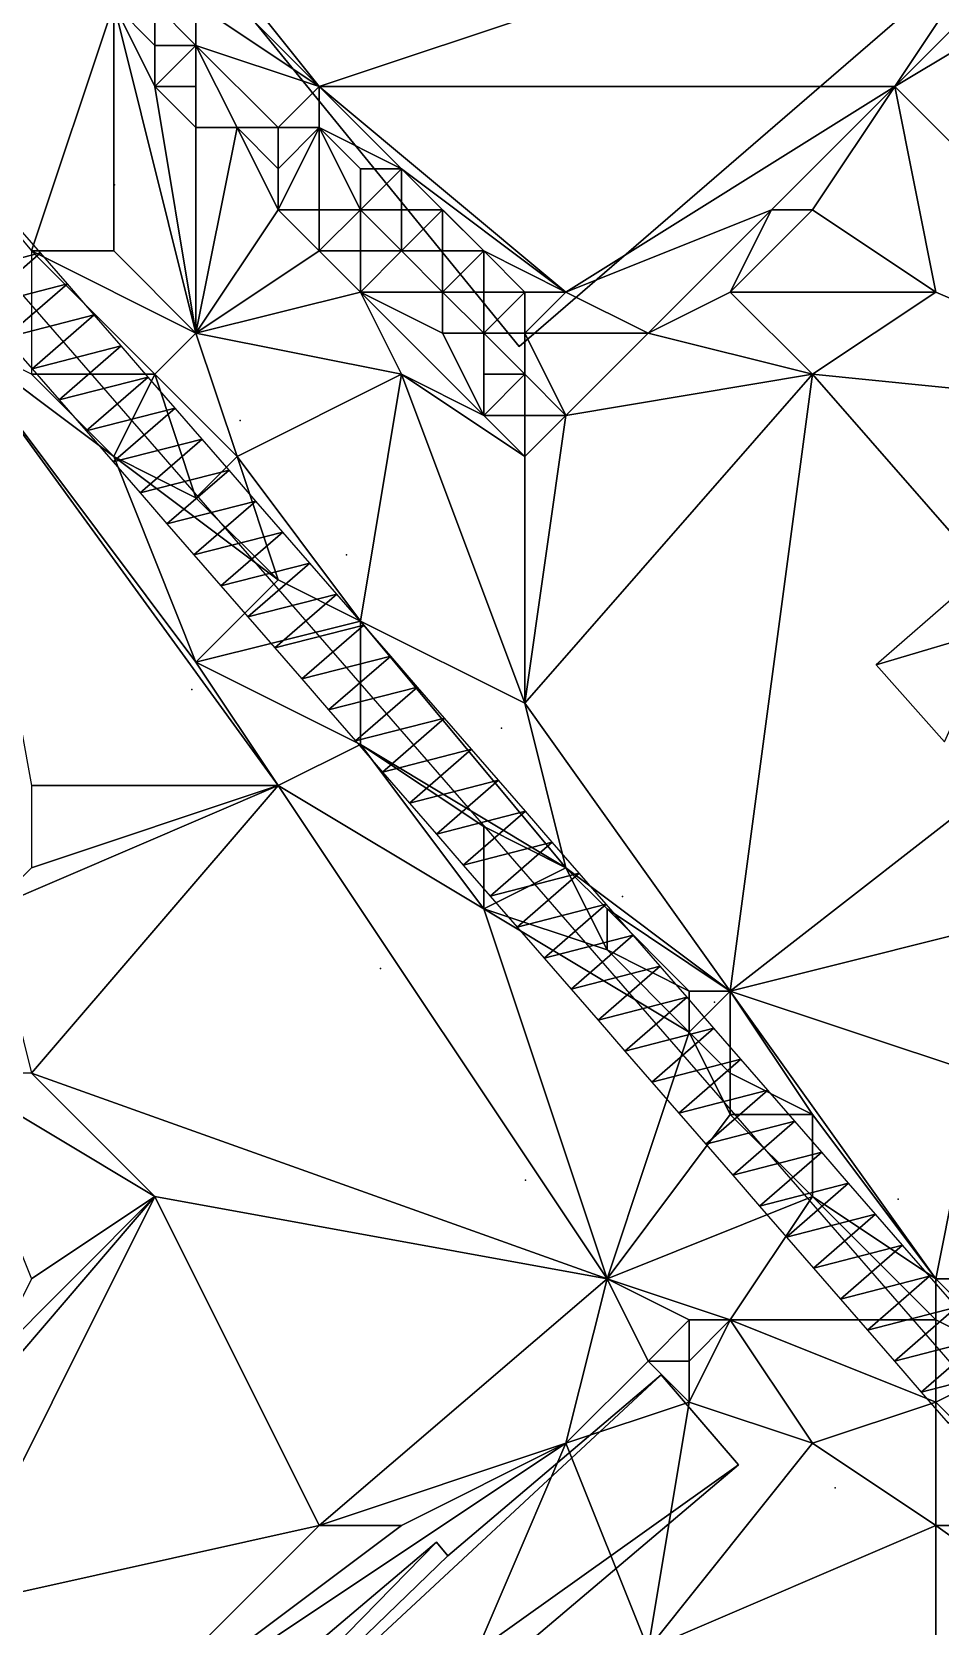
# Model space of a CAD drawing. Header units: metres. Extents: x -1103 to 901, y -902 to 905.
# Drawn here: x -2 to 42.2, y 685.1 to 762.7 of the extents above; entities that cross this region are included whole.
import ezdxf

# ---------------------------------------------------------------- set-up
doc = ezdxf.new("R2010")
doc.units = ezdxf.units.M
for name, color, linetype in [('OSM_BUILDING_FOOTPRINTS', 7, 'CONTINUOUS'), ('OSM_BUILDING_ROOFS', 1, 'CONTINUOUS'), ('OSM_BUILDING_WALLS', 8, 'CONTINUOUS'), ('OSM_PARKING', 8, 'CONTINUOUS'), ('OSM_ROAD_AXES', 2, 'CONTINUOUS'), ('OSM_ROAD_SURFACE', 9, 'CONTINUOUS'), ('OSM_TERRAIN', 3, 'CONTINUOUS'), ('OSM_TREES', 3, 'CONTINUOUS')]:
    doc.layers.add(name, color=color, linetype=linetype)

msp = doc.modelspace()

# ---------------------------------------------------------------- linework, layer by layer
at = {"layer": 'OSM_BUILDING_FOOTPRINTS'}
for points in [[(25.877, 798.625, 18.005), (49.367, 771.221, 18.005), (21.732, 747.356, 18.005), (-1.614, 776.009, 18.005), (25.877, 798.625, 18.005)], [(-5.881, 669.246, 10.564), (17.697, 689.185, 10.564), (18.25, 688.533, 10.564), (28.641, 697.325, 10.564), (32.399, 692.945, 10.564), (-1.835, 663.971, 10.564), (-4.256, 666.791, 10.564), (-3.979, 667.034, 10.564), (-5.881, 669.246, 10.564)]]:
    msp.add_polyline3d(points, close=True, dxfattribs=at)
at = {"layer": 'OSM_BUILDING_ROOFS'}
for points in [[(49.367, 771.221, 45.605), (-1.614, 776.009, 45.605), (21.732, 747.356, 45.605)], [(-3.979, 667.034, 20.564), (32.399, 692.945, 20.564), (28.641, 697.325, 20.564)], [(-3.979, 667.034, 20.564), (28.641, 697.325, 20.564), (18.25, 688.533, 20.564)], [(-3.979, 667.034, 20.564), (-1.835, 663.971, 20.564), (32.399, 692.945, 20.564)], [(17.697, 689.185, 20.564), (-5.881, 669.246, 20.564), (-3.979, 667.034, 20.564)], [(-3.979, 667.034, 20.564), (18.25, 688.533, 20.564), (17.697, 689.185, 20.564)]]:
    msp.add_3dface(points, dxfattribs=at)
at = {"layer": 'OSM_BUILDING_WALLS'}
for points in [[(-1.614, 776.009, 18.005), (21.732, 747.356, 18.005), (21.732, 747.356, 45.605)], [(-1.614, 776.009, 18.005), (21.732, 747.356, 45.605), (-1.614, 776.009, 45.605)], [(21.732, 747.356, 18.005), (49.367, 771.221, 18.005), (49.367, 771.221, 45.605)], [(21.732, 747.356, 18.005), (49.367, 771.221, 45.605), (21.732, 747.356, 45.605)], [(28.641, 697.325, 10.564), (18.25, 688.533, 10.564), (18.25, 688.533, 20.564)], [(28.641, 697.325, 10.564), (18.25, 688.533, 20.564), (28.641, 697.325, 20.564)], [(32.399, 692.945, 10.564), (28.641, 697.325, 10.564), (28.641, 697.325, 20.564)], [(32.399, 692.945, 10.564), (28.641, 697.325, 20.564), (32.399, 692.945, 20.564)], [(-1.835, 663.971, 10.564), (32.399, 692.945, 10.564), (32.399, 692.945, 20.564)], [(-1.835, 663.971, 10.564), (32.399, 692.945, 20.564), (-1.835, 663.971, 20.564)], [(17.697, 689.185, 10.564), (-5.881, 669.246, 10.564), (-5.881, 669.246, 20.564)], [(17.697, 689.185, 10.564), (-5.881, 669.246, 20.564), (17.697, 689.185, 20.564)], [(18.25, 688.533, 10.564), (17.697, 689.185, 10.564), (17.697, 689.185, 20.564)], [(18.25, 688.533, 10.564), (17.697, 689.185, 20.564), (18.25, 688.533, 20.564)]]:
    msp.add_3dface(points, dxfattribs=at)
at = {"layer": 'OSM_PARKING'}
for points in [[(43.227, 735.467, 19.597), (39.098, 731.862, 19.42), (44.885, 733.595, 19.117)], [(44.885, 733.595, 19.117), (39.098, 731.862, 19.42), (42.414, 728.119, 18.46)]]:
    msp.add_3dface(points, dxfattribs=at)
at = {"layer": 'OSM_ROAD_AXES'}
msp.add_polyline3d([(-27.977, 779.25, 22.168), (76.88, 658.585, 15.214)], dxfattribs=at)
at = {"layer": 'OSM_ROAD_SURFACE'}
for points in [[(-5.894, 750.788, 24.701), (-1.564, 751.904, 24.766), (-2.875, 753.412, 24.836)], [(-5.894, 750.788, 24.701), (-4.583, 749.28, 24.629), (-1.564, 751.904, 24.766)], [(-4.583, 749.28, 24.629), (-0.253, 750.395, 24.598), (-1.564, 751.904, 24.766)], [(-4.583, 749.28, 24.629), (-3.273, 747.772, 24.558), (-0.253, 750.395, 24.598)], [(-3.273, 747.772, 24.558), (1.057, 748.887, 24.44), (-0.253, 750.395, 24.598)], [(-3.273, 747.772, 24.558), (-1.962, 746.263, 24.484), (1.057, 748.887, 24.44)], [(-1.962, 746.263, 24.484), (2.368, 747.379, 24.299), (1.057, 748.887, 24.44)], [(-1.962, 746.263, 24.484), (-0.651, 744.755, 24.29), (2.368, 747.379, 24.299)], [(-0.651, 744.755, 24.29), (3.679, 745.87, 24.152), (2.368, 747.379, 24.299)], [(-0.651, 744.755, 24.29), (0.659, 743.247, 24.061), (3.679, 745.87, 24.152)], [(0.659, 743.247, 24.061), (4.989, 744.362, 23.945), (3.679, 745.87, 24.152)], [(0.659, 743.247, 24.061), (1.97, 741.738, 23.828), (4.989, 744.362, 23.945)], [(1.97, 741.738, 23.828), (6.3, 742.854, 23.708), (4.989, 744.362, 23.945)], [(1.97, 741.738, 23.828), (3.281, 740.23, 23.554), (6.3, 742.854, 23.708)], [(3.281, 740.23, 23.554), (7.611, 741.346, 23.468), (6.3, 742.854, 23.708)], [(3.281, 740.23, 23.554), (4.591, 738.722, 23.266), (7.611, 741.346, 23.468)], [(4.591, 738.722, 23.266), (8.921, 739.837, 23.201), (7.611, 741.346, 23.468)], [(4.591, 738.722, 23.266), (5.902, 737.214, 22.979), (8.921, 739.837, 23.201)], [(5.902, 737.214, 22.979), (10.232, 738.329, 22.938), (8.921, 739.837, 23.201)], [(5.902, 737.214, 22.979), (7.213, 735.705, 22.691), (10.232, 738.329, 22.938)], [(7.213, 735.705, 22.691), (11.543, 736.821, 22.675), (10.232, 738.329, 22.938)], [(7.213, 735.705, 22.691), (8.524, 734.197, 22.385), (11.543, 736.821, 22.675)], [(8.524, 734.197, 22.385), (12.854, 735.312, 22.411), (11.543, 736.821, 22.675)], [(8.524, 734.197, 22.385), (9.834, 732.689, 21.986), (12.854, 735.312, 22.411)], [(9.834, 732.689, 21.986), (14.164, 733.804, 22.138), (12.854, 735.312, 22.411)], [(9.834, 732.689, 21.986), (11.145, 731.18, 21.884), (14.164, 733.804, 22.138)], [(11.145, 731.18, 21.884), (15.475, 732.296, 21.81), (14.164, 733.804, 22.138)], [(11.145, 731.18, 21.884), (12.456, 729.672, 21.782), (15.475, 732.296, 21.81)], [(12.456, 729.672, 21.782), (16.786, 730.787, 21.481), (15.475, 732.296, 21.81)], [(12.456, 729.672, 21.782), (13.766, 728.164, 21.68), (16.786, 730.787, 21.481)], [(13.766, 728.164, 21.68), (18.096, 729.279, 21.153), (16.786, 730.787, 21.481)], [(13.766, 728.164, 21.68), (15.077, 726.655, 21.343), (18.096, 729.279, 21.153)], [(15.077, 726.655, 21.343), (19.407, 727.771, 20.825), (18.096, 729.279, 21.153)], [(15.077, 726.655, 21.343), (16.388, 725.147, 20.976), (19.407, 727.771, 20.825)], [(16.388, 725.147, 20.976), (20.718, 726.262, 20.496), (19.407, 727.771, 20.825)], [(16.388, 725.147, 20.976), (17.699, 723.639, 20.609), (20.718, 726.262, 20.496)], [(17.699, 723.639, 20.609), (22.029, 724.754, 20.168), (20.718, 726.262, 20.496)], [(17.699, 723.639, 20.609), (19.009, 722.13, 20.242), (22.029, 724.754, 20.168)], [(19.009, 722.13, 20.242), (23.339, 723.246, 19.84), (22.029, 724.754, 20.168)], [(19.009, 722.13, 20.242), (20.32, 720.622, 19.821), (23.339, 723.246, 19.84)], [(20.32, 720.622, 19.821), (24.65, 721.738, 19.422), (23.339, 723.246, 19.84)], [(20.32, 720.622, 19.821), (21.631, 719.114, 19.402), (24.65, 721.738, 19.422)], [(21.631, 719.114, 19.402), (25.961, 720.229, 18.97), (24.65, 721.738, 19.422)], [(21.631, 719.114, 19.402), (22.941, 717.606, 18.947), (25.961, 720.229, 18.97)], [(22.941, 717.606, 18.947), (27.271, 718.721, 18.507), (25.961, 720.229, 18.97)], [(22.941, 717.606, 18.947), (24.252, 716.097, 18.5), (27.271, 718.721, 18.507)], [(24.252, 716.097, 18.5), (28.582, 717.213, 18.08), (27.271, 718.721, 18.507)], [(24.252, 716.097, 18.5), (25.563, 714.589, 18.053), (28.582, 717.213, 18.08)], [(25.563, 714.589, 18.053), (29.893, 715.704, 17.645), (28.582, 717.213, 18.08)], [(25.563, 714.589, 18.053), (26.874, 713.081, 17.605), (29.893, 715.704, 17.645)], [(26.874, 713.081, 17.605), (31.204, 714.196, 17.335), (29.893, 715.704, 17.645)], [(26.874, 713.081, 17.605), (28.184, 711.572, 17.158), (31.204, 714.196, 17.335)], [(28.184, 711.572, 17.158), (32.514, 712.688, 16.845), (31.204, 714.196, 17.335)], [(28.184, 711.572, 17.158), (29.495, 710.064, 16.776), (32.514, 712.688, 16.845)], [(29.495, 710.064, 16.776), (33.825, 711.179, 16.461), (32.514, 712.688, 16.845)], [(29.495, 710.064, 16.776), (30.806, 708.556, 16.475), (33.825, 711.179, 16.461)], [(30.806, 708.556, 16.475), (35.136, 709.671, 16.184), (33.825, 711.179, 16.461)], [(30.806, 708.556, 16.475), (32.116, 707.047, 16.094), (35.136, 709.671, 16.184)], [(32.116, 707.047, 16.094), (36.446, 708.163, 15.847), (35.136, 709.671, 16.184)], [(32.116, 707.047, 16.094), (33.427, 705.539, 15.708), (36.446, 708.163, 15.847)], [(33.427, 705.539, 15.708), (37.757, 706.654, 15.547), (36.446, 708.163, 15.847)], [(33.427, 705.539, 15.708), (34.738, 704.031, 15.361), (37.757, 706.654, 15.547)], [(34.738, 704.031, 15.361), (39.068, 705.146, 15.248), (37.757, 706.654, 15.547)], [(34.738, 704.031, 15.361), (36.049, 702.522, 15.081), (39.068, 705.146, 15.248)], [(36.049, 702.522, 15.081), (40.379, 703.638, 14.948), (39.068, 705.146, 15.248)], [(36.049, 702.522, 15.081), (37.359, 701.014, 14.802), (40.379, 703.638, 14.948)], [(37.359, 701.014, 14.802), (41.689, 702.13, 14.655), (40.379, 703.638, 14.948)], [(37.359, 701.014, 14.802), (38.67, 699.506, 14.563), (41.689, 702.13, 14.655)], [(38.67, 699.506, 14.563), (43, 700.621, 14.469), (41.689, 702.13, 14.655)], [(38.67, 699.506, 14.563), (39.981, 697.997, 14.406), (43, 700.621, 14.469)], [(39.981, 697.997, 14.406), (44.311, 699.113, 14.299), (43, 700.621, 14.469)], [(39.981, 697.997, 14.406), (41.291, 696.489, 14.25), (44.311, 699.113, 14.299)], [(41.291, 696.489, 14.25), (45.621, 697.605, 14.075), (44.311, 699.113, 14.299)], [(41.291, 696.489, 14.25), (42.602, 694.981, 14.081), (45.621, 697.605, 14.075)]]:
    msp.add_3dface(points, dxfattribs=at)
at = {"layer": 'OSM_TERRAIN'}
for points in [[(12, 760, 20.871), (48, 772, 20.871), (4, 770, 20.871)], [(12, 760, 20.871), (40, 760, 21.042), (48, 772, 20.871)], [(40, 760, 21.042), (46, 766, 20.412), (48, 772, 20.871)], [(12, 760, 20.871), (4, 770, 20.871), (6, 766, 21.327)], [(6, 764, 22.758), (12, 760, 20.871), (6, 766, 21.327)], [(40, 760, 21.042), (56, 744, 18.187), (50, 766, 19.19)], [(40, 760, 21.042), (50, 766, 19.19), (46, 766, 20.412)], [(-2, 752, 24.7), (2, 764, 25.671), (-12, 764, 25.368)], [(-2, 752, 24.7), (2, 752, 25.009), (2, 764, 25.671)], [(2, 752, 25.009), (6, 748, 24.566), (2, 764, 25.671)], [(2, 764, 25.671), (6, 748, 24.566), (4, 760, 25.373)], [(4, 760, 25.373), (4, 762, 25.462), (2, 764, 25.671)], [(2, 764, 25.671), (4, 762, 25.462), (4, 764, 24.654)], [(4, 762, 25.462), (6, 762, 24.118), (4, 764, 24.654)], [(6, 762, 24.118), (6, 764, 22.758), (4, 764, 24.654)], [(6, 762, 24.118), (12, 760, 20.871), (6, 764, 22.758)], [(4, 760, 25.373), (6, 760, 25.201), (6, 762, 24.118)], [(4, 760, 25.373), (6, 762, 24.118), (4, 762, 25.462)], [(6, 758, 25.124), (8, 758, 24.884), (6, 762, 24.118)], [(6, 758, 25.124), (6, 762, 24.118), (6, 760, 25.201)], [(8, 758, 24.884), (10, 758, 23.202), (6, 762, 24.118)], [(10, 758, 23.202), (12, 760, 20.871), (6, 762, 24.118)], [(6, 748, 24.566), (6, 758, 25.124), (4, 760, 25.373)], [(6, 758, 25.124), (6, 760, 25.201), (4, 760, 25.373)], [(10, 758, 23.202), (12, 758, 21.645), (12, 760, 20.871)], [(12, 758, 21.645), (16, 756, 20.871), (12, 760, 20.871)], [(16, 756, 20.871), (24, 750, 20.871), (12, 760, 20.871)], [(24, 750, 20.871), (40, 760, 21.042), (12, 760, 20.871)], [(34, 754, 21.931), (40, 760, 21.042), (24, 750, 20.871)], [(34, 754, 21.931), (36, 754, 22.046), (40, 760, 21.042)], [(42, 750, 21.232), (40, 760, 21.042), (36, 754, 22.046)], [(42, 750, 21.232), (56, 744, 18.187), (40, 760, 21.042)], [(6, 748, 24.566), (10, 754, 24.692), (8, 758, 24.884)], [(6, 748, 24.566), (8, 758, 24.884), (6, 758, 25.124)], [(10, 754, 24.692), (10, 756, 24.394), (8, 758, 24.884)], [(8, 758, 24.884), (10, 756, 24.394), (10, 758, 23.202)], [(10, 754, 24.692), (12, 754, 23.953), (12, 758, 21.645)], [(10, 754, 24.692), (12, 758, 21.645), (10, 756, 24.394)], [(10, 756, 24.394), (12, 758, 21.645), (10, 758, 23.202)], [(12, 754, 23.953), (14, 754, 22.463), (12, 758, 21.645)], [(14, 754, 22.463), (14, 756, 21.349), (12, 758, 21.645)], [(12, 758, 21.645), (14, 756, 21.349), (16, 756, 20.871)], [(14, 754, 22.463), (16, 754, 21.081), (16, 756, 20.871)], [(14, 754, 22.463), (16, 756, 20.871), (14, 756, 21.349)], [(16, 754, 21.081), (18, 754, 20.871), (16, 756, 20.871)], [(18, 754, 20.871), (20, 752, 20.871), (16, 756, 20.871)], [(20, 752, 20.871), (24, 750, 20.871), (16, 756, 20.871)], [(6, 748, 24.566), (12, 752, 24.51), (10, 754, 24.692)], [(12, 752, 24.51), (12, 754, 23.953), (10, 754, 24.692)], [(12, 752, 24.51), (14, 752, 23.557), (14, 754, 22.463)], [(12, 752, 24.51), (14, 754, 22.463), (12, 754, 23.953)], [(14, 752, 23.557), (16, 752, 22.148), (14, 754, 22.463)], [(16, 752, 22.148), (16, 754, 21.081), (14, 754, 22.463)], [(16, 752, 22.148), (18, 752, 20.871), (18, 754, 20.871)], [(16, 752, 22.148), (18, 754, 20.871), (16, 754, 21.081)], [(18, 752, 20.871), (20, 752, 20.871), (18, 754, 20.871)], [(28, 748, 22.774), (34, 754, 21.931), (24, 750, 20.871)], [(28, 748, 22.774), (32, 750, 22.626), (34, 754, 21.931)], [(32, 750, 22.626), (36, 754, 22.046), (34, 754, 21.931)], [(32, 750, 22.626), (42, 750, 21.232), (36, 754, 22.046)], [(-2, 746, 24.424), (4, 746, 24.096), (-2, 752, 24.7)], [(4, 746, 24.096), (6, 748, 24.566), (-2, 752, 24.7)], [(-2, 752, 24.7), (6, 748, 24.566), (2, 752, 25.009)], [(14, 750, 24.32), (12, 752, 24.51), (6, 748, 24.566)], [(14, 750, 24.32), (14, 752, 23.557), (12, 752, 24.51)], [(14, 750, 24.32), (16, 752, 22.148), (14, 752, 23.557)], [(14, 750, 24.32), (18, 750, 21.851), (16, 752, 22.148)], [(18, 750, 21.851), (18, 752, 20.871), (16, 752, 22.148)], [(18, 750, 21.851), (20, 750, 20.871), (20, 752, 20.871)], [(18, 750, 21.851), (20, 752, 20.871), (18, 752, 20.871)], [(20, 750, 20.871), (22, 750, 20.871), (20, 752, 20.871)], [(22, 750, 20.871), (24, 750, 20.871), (20, 752, 20.871)], [(6, 748, 24.566), (16, 746, 23.943), (14, 750, 24.32)], [(16, 746, 23.943), (20, 744, 23.329), (14, 750, 24.32)], [(20, 744, 23.329), (18, 748, 22.791), (14, 750, 24.32)], [(14, 750, 24.32), (18, 748, 22.791), (18, 750, 21.851)], [(18, 748, 22.791), (20, 748, 21.557), (18, 750, 21.851)], [(20, 748, 21.557), (20, 750, 20.871), (18, 750, 21.851)], [(20, 748, 21.557), (22, 748, 20.871), (22, 750, 20.871)], [(20, 748, 21.557), (22, 750, 20.871), (20, 750, 20.871)], [(22, 748, 20.871), (24, 750, 20.871), (22, 750, 20.871)], [(22, 748, 20.871), (28, 748, 22.774), (24, 750, 20.871)], [(36, 746, 21.992), (32, 750, 22.626), (28, 748, 22.774)], [(36, 746, 21.992), (42, 750, 21.232), (32, 750, 22.626)], [(36, 746, 21.992), (56, 744, 18.187), (42, 750, 21.232)], [(-2, 726, 20.037), (10, 726, 20.745), (-6, 748, 24.333)], [(10, 726, 20.745), (6, 732, 21.801), (-6, 748, 24.333)], [(6, 732, 21.801), (2, 742, 23.849), (-6, 748, 24.333)], [(-6, 748, 24.333), (2, 742, 23.849), (-2, 746, 24.424)], [(4, 746, 24.096), (8, 742, 23.398), (6, 748, 24.566)], [(8, 742, 23.398), (16, 746, 23.943), (6, 748, 24.566)], [(20, 744, 23.329), (20, 748, 21.557), (18, 748, 22.791)], [(20, 744, 23.329), (20, 746, 22.423), (20, 748, 21.557)], [(20, 746, 22.423), (22, 746, 21.794), (20, 748, 21.557)], [(22, 746, 21.794), (22, 748, 20.871), (20, 748, 21.557)], [(22, 746, 21.794), (24, 744, 23.11), (22, 748, 20.871)], [(24, 744, 23.11), (28, 748, 22.774), (22, 748, 20.871)], [(24, 744, 23.11), (36, 746, 21.992), (28, 748, 22.774)], [(2, 742, 23.849), (4, 746, 24.096), (-2, 746, 24.424)], [(6, 740, 23.572), (4, 746, 24.096), (2, 742, 23.849)], [(6, 740, 23.572), (8, 742, 23.398), (4, 746, 24.096)], [(14, 734, 22.131), (16, 746, 23.943), (8, 742, 23.398)], [(14, 734, 22.131), (22, 730, 21.647), (16, 746, 23.943)], [(22, 730, 21.647), (22, 742, 23.104), (16, 746, 23.943)], [(16, 746, 23.943), (22, 742, 23.104), (20, 744, 23.329)], [(20, 744, 23.329), (22, 744, 22.941), (22, 746, 21.794)], [(20, 744, 23.329), (22, 746, 21.794), (20, 746, 22.423)], [(22, 730, 21.647), (32, 716, 17.422), (36, 746, 21.992)], [(24, 744, 23.11), (22, 730, 21.647), (36, 746, 21.992)], [(22, 744, 22.941), (24, 744, 23.11), (22, 746, 21.794)], [(32, 716, 17.422), (50, 730, 17.908), (36, 746, 21.992)], [(36, 746, 21.992), (50, 730, 17.908), (56, 744, 18.187)], [(22, 742, 23.104), (22, 744, 22.941), (20, 744, 23.329)], [(22, 730, 21.647), (24, 744, 23.11), (22, 742, 23.104)], [(22, 742, 23.104), (24, 744, 23.11), (22, 744, 22.941)], [(6, 732, 21.801), (10, 736, 22.789), (2, 742, 23.849)], [(2, 742, 23.849), (10, 736, 22.789), (6, 740, 23.572)], [(10, 736, 22.789), (8, 742, 23.398), (6, 740, 23.572)], [(10, 736, 22.789), (14, 734, 22.131), (8, 742, 23.398)], [(6, 732, 21.801), (14, 734, 22.131), (10, 736, 22.789)], [(6, 732, 21.801), (14, 728, 21.621), (14, 734, 22.131)], [(14, 728, 21.621), (24, 722, 19.482), (14, 734, 22.131)], [(24, 722, 19.482), (22, 730, 21.647), (14, 734, 22.131)], [(10, 726, 20.745), (14, 728, 21.621), (6, 732, 21.801)], [(24, 722, 19.482), (32, 716, 17.422), (22, 730, 21.647)], [(32, 716, 17.422), (48, 720, 16.765), (50, 730, 17.908)], [(20, 720, 19.674), (14, 728, 21.621), (10, 726, 20.745)], [(14, 728, 21.621), (20, 720, 19.674), (20, 724, 20.645)], [(20, 724, 20.645), (24, 722, 19.482), (14, 728, 21.621)], [(-4, 720, 18.556), (-2, 712, 17.096), (10, 726, 20.745)], [(-4, 720, 18.556), (10, 726, 20.745), (-2, 722, 19.189)], [(-2, 712, 17.096), (26, 702, 15.087), (10, 726, 20.745)], [(-2, 722, 19.189), (10, 726, 20.745), (-2, 726, 20.037)], [(10, 726, 20.745), (26, 702, 15.087), (20, 720, 19.674)], [(20, 720, 19.674), (24, 722, 19.482), (20, 724, 20.645)], [(20, 720, 19.674), (26, 718, 18.872), (24, 722, 19.482)], [(26, 718, 18.872), (26, 720, 18.872), (24, 722, 19.482)], [(32, 716, 17.422), (24, 722, 19.482), (26, 720, 18.872)], [(30, 714, 17.523), (20, 720, 19.674), (26, 702, 15.087)], [(30, 714, 17.523), (26, 718, 18.872), (20, 720, 19.674)], [(30, 716, 17.568), (26, 720, 18.872), (26, 718, 18.872)], [(30, 716, 17.568), (32, 716, 17.422), (26, 720, 18.872)], [(44, 712, 15.942), (48, 720, 16.765), (32, 716, 17.422)], [(30, 714, 17.523), (30, 716, 17.568), (26, 718, 18.872)], [(30, 714, 17.523), (32, 712, 16.721), (32, 716, 17.422)], [(30, 714, 17.523), (32, 716, 17.422), (30, 716, 17.568)], [(36, 710, 16.007), (32, 716, 17.422), (32, 712, 16.721)], [(36, 710, 16.007), (42, 702, 14.545), (32, 716, 17.422)], [(42, 702, 14.545), (44, 712, 15.942), (32, 716, 17.422)], [(26, 702, 15.087), (32, 710, 16.721), (30, 714, 17.523)], [(32, 710, 16.721), (32, 712, 16.721), (30, 714, 17.523)], [(-2, 702, 15.734), (4, 706, 16.299), (-6, 712, 16.27)], [(-6, 712, 16.27), (4, 706, 16.299), (-2, 712, 17.096)], [(-2, 712, 17.096), (4, 706, 16.299), (26, 702, 15.087)], [(32, 710, 16.721), (36, 710, 16.007), (32, 712, 16.721)], [(50, 702, 14.623), (44, 712, 15.942), (42, 702, 14.545)], [(36, 706, 15.681), (32, 710, 16.721), (26, 702, 15.087)], [(36, 706, 15.681), (36, 710, 16.007), (32, 710, 16.721)], [(36, 706, 15.681), (42, 702, 14.545), (36, 710, 16.007)], [(-6, 686, 13.643), (4, 706, 16.299), (-8, 692, 14.122)], [(-8, 692, 14.122), (4, 706, 16.299), (-4, 698, 14.879)], [(-6, 686, 13.643), (12, 690, 13.37), (4, 706, 16.299)], [(-4, 698, 14.879), (4, 706, 16.299), (-2, 702, 15.734)], [(12, 690, 13.37), (26, 702, 15.087), (4, 706, 16.299)], [(32, 700, 14.551), (36, 706, 15.681), (26, 702, 15.087)], [(32, 700, 14.551), (42, 700, 14.572), (36, 706, 15.681)], [(42, 700, 14.572), (42, 702, 14.545), (36, 706, 15.681)], [(12, 690, 13.37), (24, 694, 12.731), (26, 702, 15.087)], [(24, 694, 12.731), (28, 698, 13.008), (26, 702, 15.087)], [(28, 698, 13.008), (30, 700, 14.107), (26, 702, 15.087)], [(30, 700, 14.107), (32, 700, 14.551), (26, 702, 15.087)], [(42, 700, 14.572), (46, 698, 14.019), (42, 702, 14.545)], [(46, 698, 14.019), (50, 702, 14.623), (42, 702, 14.545)], [(30, 698, 13.217), (30, 700, 14.107), (28, 698, 13.008)], [(30, 696, 12.679), (32, 700, 14.551), (30, 698, 13.217)], [(30, 696, 12.679), (36, 694, 13.4), (32, 700, 14.551)], [(30, 698, 13.217), (32, 700, 14.551), (30, 700, 14.107)], [(36, 694, 13.4), (42, 696, 14.149), (32, 700, 14.551)], [(42, 696, 14.149), (42, 700, 14.572), (32, 700, 14.551)], [(42, 696, 14.149), (46, 698, 14.019), (42, 700, 14.572)], [(24, 694, 12.731), (30, 696, 12.679), (28, 698, 13.008)], [(28, 698, 13.008), (30, 696, 12.679), (30, 698, 13.217)], [(42, 696, 14.149), (48, 690, 13.672), (46, 698, 14.019)], [(24, 694, 12.731), (28, 684, 12.36), (30, 696, 12.679)], [(28, 684, 12.36), (36, 694, 13.4), (30, 696, 12.679)], [(42, 690, 13.143), (42, 696, 14.149), (36, 694, 13.4)], [(42, 690, 13.143), (48, 690, 13.672), (42, 696, 14.149)], [(0, 678, 12.683), (18, 680, 12.6), (24, 694, 12.731)], [(0, 678, 12.683), (24, 694, 12.731), (16, 690, 12.866)], [(16, 690, 12.866), (24, 694, 12.731), (12, 690, 13.37)], [(18, 680, 12.6), (28, 684, 12.36), (24, 694, 12.731)], [(28, 684, 12.36), (42, 690, 13.143), (36, 694, 13.4)], [(0, 678, 12.683), (12, 690, 13.37), (-6, 686, 13.643)], [(0, 678, 12.683), (16, 690, 12.866), (12, 690, 13.37)], [(28, 684, 12.36), (42, 670, 12.38), (42, 690, 13.143)], [(42, 670, 12.38), (56, 680, 13.919), (42, 690, 13.143)], [(56, 680, 13.919), (48, 690, 13.672), (42, 690, 13.143)], [(-10, 682, 13.582), (0, 678, 12.683), (-6, 686, 13.643)]]:
    msp.add_3dface(points, dxfattribs=at)
at = {"layer": 'OSM_TREES'}
for p in [(2.034, 755.219, 25.185), (8.158, 743.761, 23.722), (13.331, 737.215, 22.626), (5.803, 730.668, 21.459), (20.87, 728.788, 21.197), (26.75, 720.604, 18.943), (14.978, 717.098, 18.631), (31.227, 715.461, 17.466), (22.041, 706.802, 16.207), (40.17, 705.873, 15.274), (37.108, 691.839, 13.224)]:
    msp.add_point(p, dxfattribs=at)

doc.saveas('drawing.dxf')
